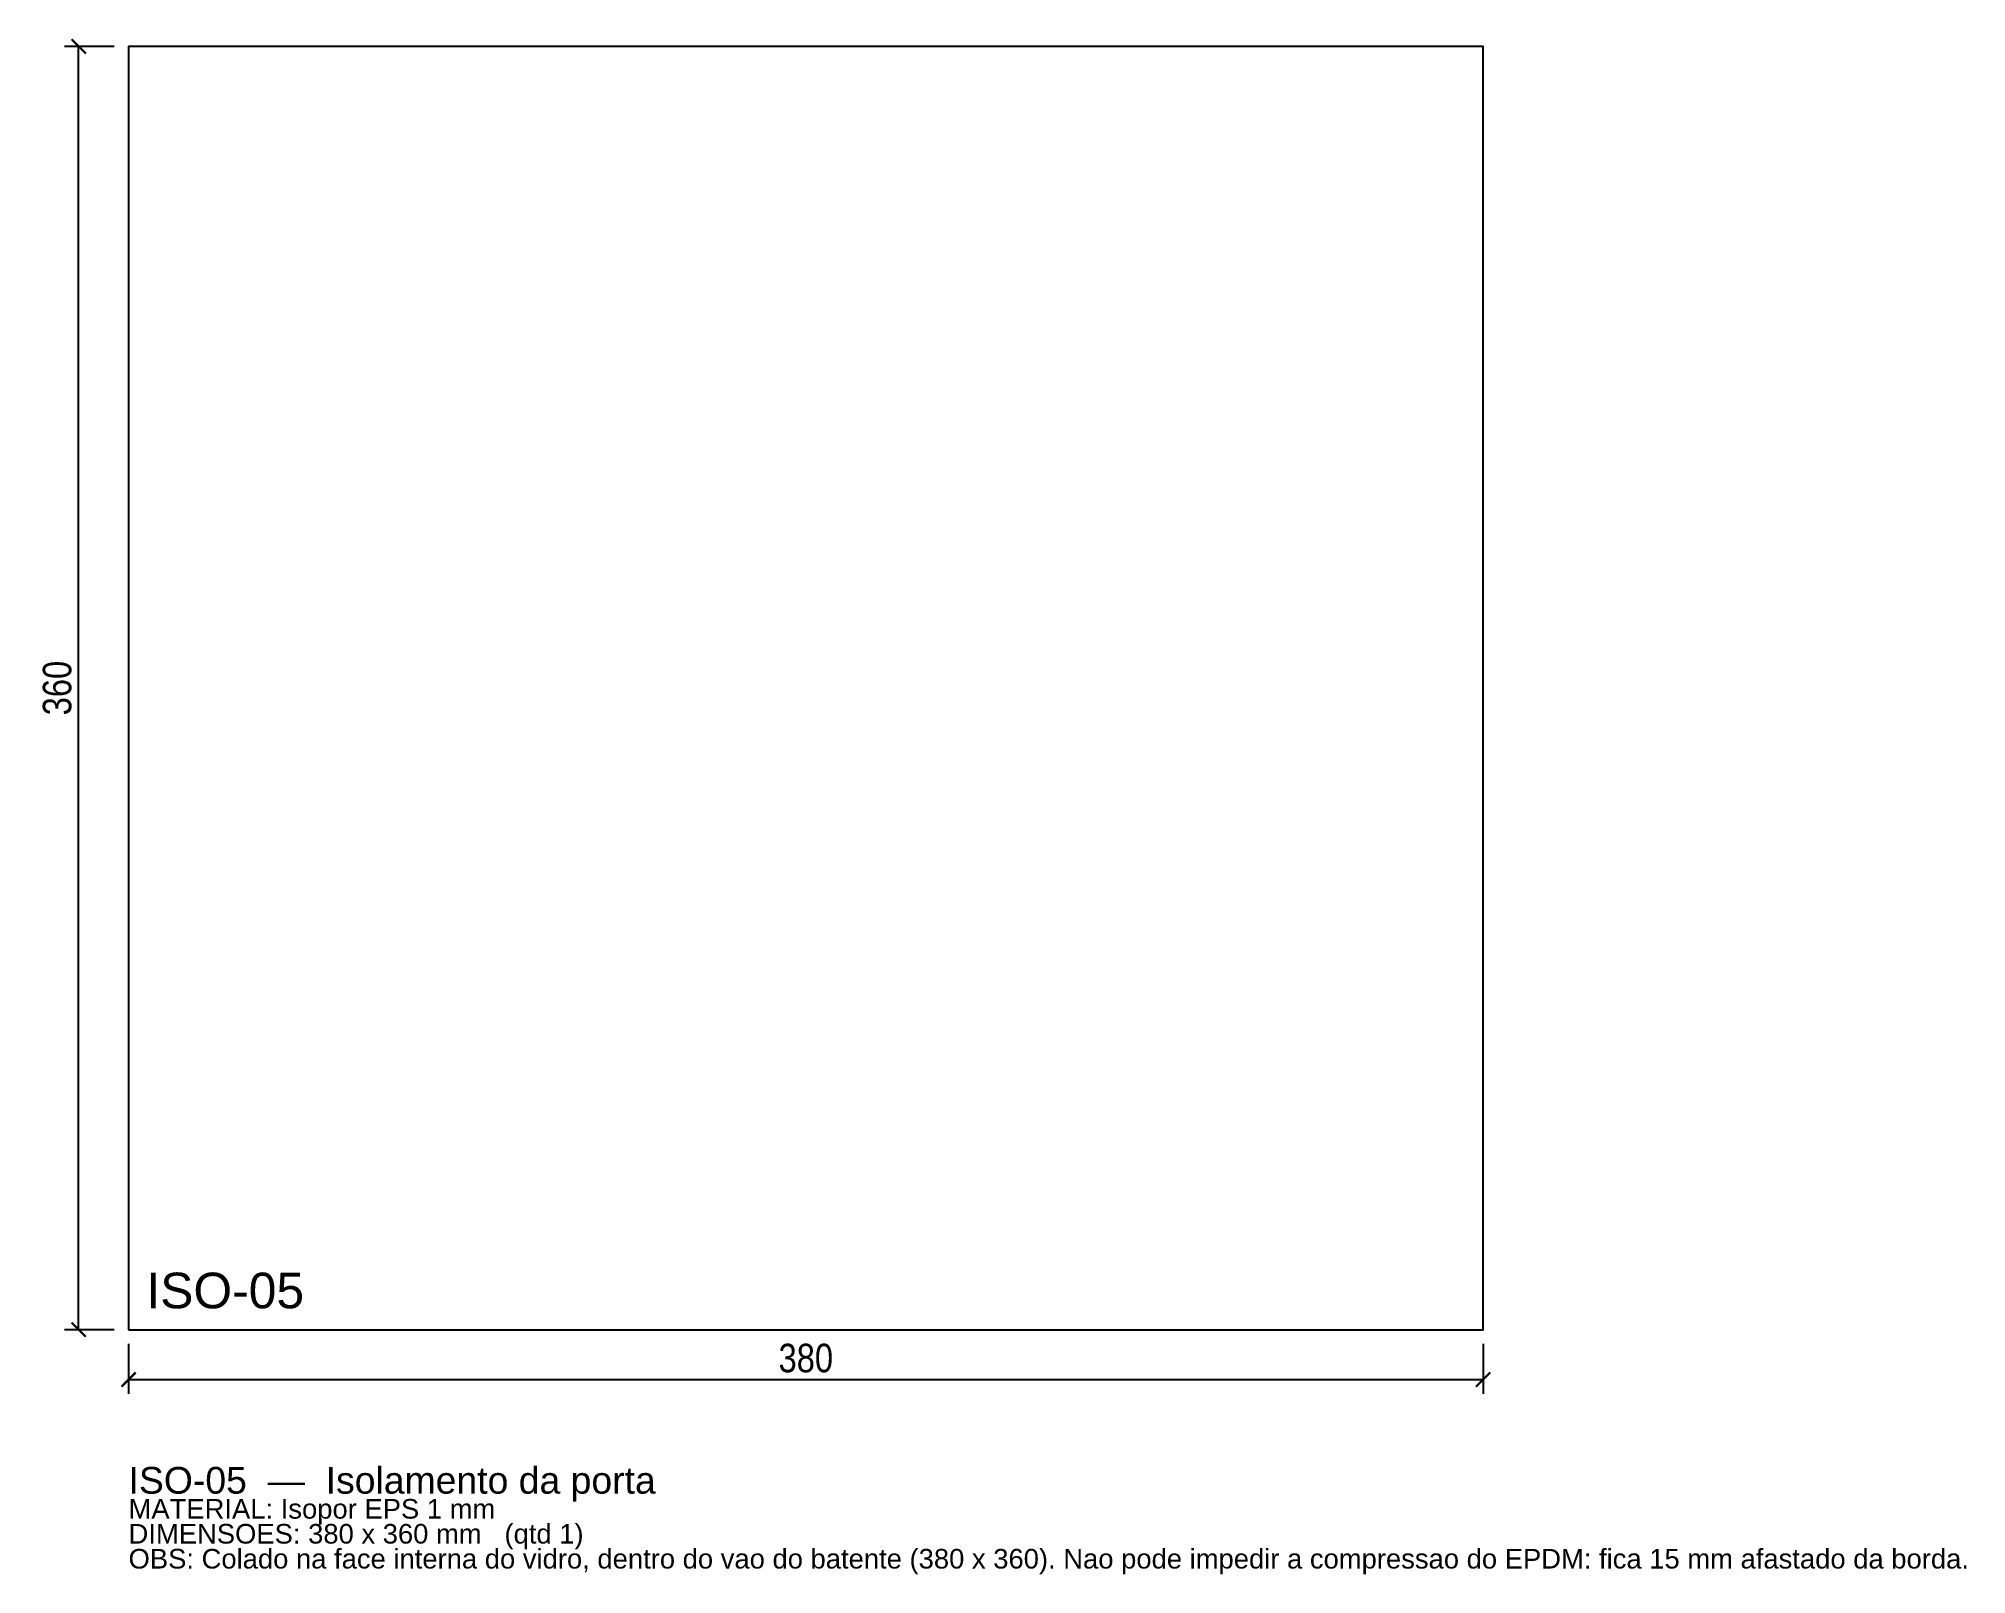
# Model space of a CAD drawing. Header units: millimetres. Extents: x -25 to 516, y -69 to 362.
import ezdxf

# ---------------------------------------------------------------- set-up
doc = ezdxf.new("R2010")
doc.units = ezdxf.units.MM
for name, color, linetype in [('CORTE', 1, 'Continuous'), ('COTA', 4, 'Continuous'), ('GRAVACAO', 3, 'Continuous'), ('TEXTO', 7, 'Continuous')]:
    doc.layers.add(name, color=color, linetype=linetype)
doc.styles.add('ARIAL', font='arial.ttf')
doc.styles.add('OpenSansCondensed-Light', font='OpenSansCondensed-Light.ttf')
doc.dimstyles.new('EZDXF', dxfattribs={"dimtxt": 8, "dimasz": 4, "dimexe": 4, "dimexo": 4, "dimgap": 2, "dimtad": 1, "dimdec": 0, "dimdsep": 46, "dimtxsty": 'OpenSansCondensed-Light', "dimblk": 'ARCHTICK', "dimcen": 2.5, "dimclrd": 4, "dimclre": 4, "dimclrt": 4, "dimazin": 3, "dimtfac": 0.5, "dimtmove": 2, "dimatfit": 3})

# ---------------------------------------------------------------- blocks, each defined once
blk = doc.blocks.new('_ARCHTICK')
at = {"color": 0, "linetype": 'BYBLOCK', "const_width": 0.15}
blk.add_lwpolyline([(-0.5, -0.5), (0.5, 0.5)], dxfattribs=at)

msp = doc.modelspace()

# ---------------------------------------------------------------- linework, layer by layer
at = {"layer": 'CORTE'}
msp.add_lwpolyline([(0, 0), (380, 0), (380, 360), (0, 360)], close=True, dxfattribs=at)

# ---------------------------------------------------------------- texts
at = {"layer": 'GRAVACAO', "style": 'ARIAL'}
msp.add_text('ISO-05', height=10, dxfattribs=at).set_placement((5, 6))
at = {"layer": 'TEXTO', "style": 'ARIAL'}
for s, height, p in [('ISO-05  —  Isolamento da porta', 7.5, (0, -46)), ('MATERIAL: Isopor EPS 1 mm', 5.5, (0, -53)), ('DIMENSOES: 380 x 360 mm   (qtd 1)', 5.5, (0, -60)), ('OBS: Colado na face interna do vidro, dentro do vao do batente (380 x 360). Nao pode impedir a compressao do EPDM: fica 15 mm afastado da borda.', 5.5, (0, -67))]:
    msp.add_text(s, height=height, dxfattribs=at).set_placement(p)

# ---------------------------------------------------------------- dimensions: what is measured, and where the dimension line sits
at = {"layer": 'COTA'}
msp.add_linear_dim(base=(-14, 0), p1=(0, 0), p2=(0, 360), angle=90, dimstyle='EZDXF', dxfattribs=at).render()
msp.add_linear_dim(base=(0, -14), p1=(0, 0), p2=(380, 0), dimstyle='EZDXF', dxfattribs=at).render()

doc.saveas('drawing.dxf')
